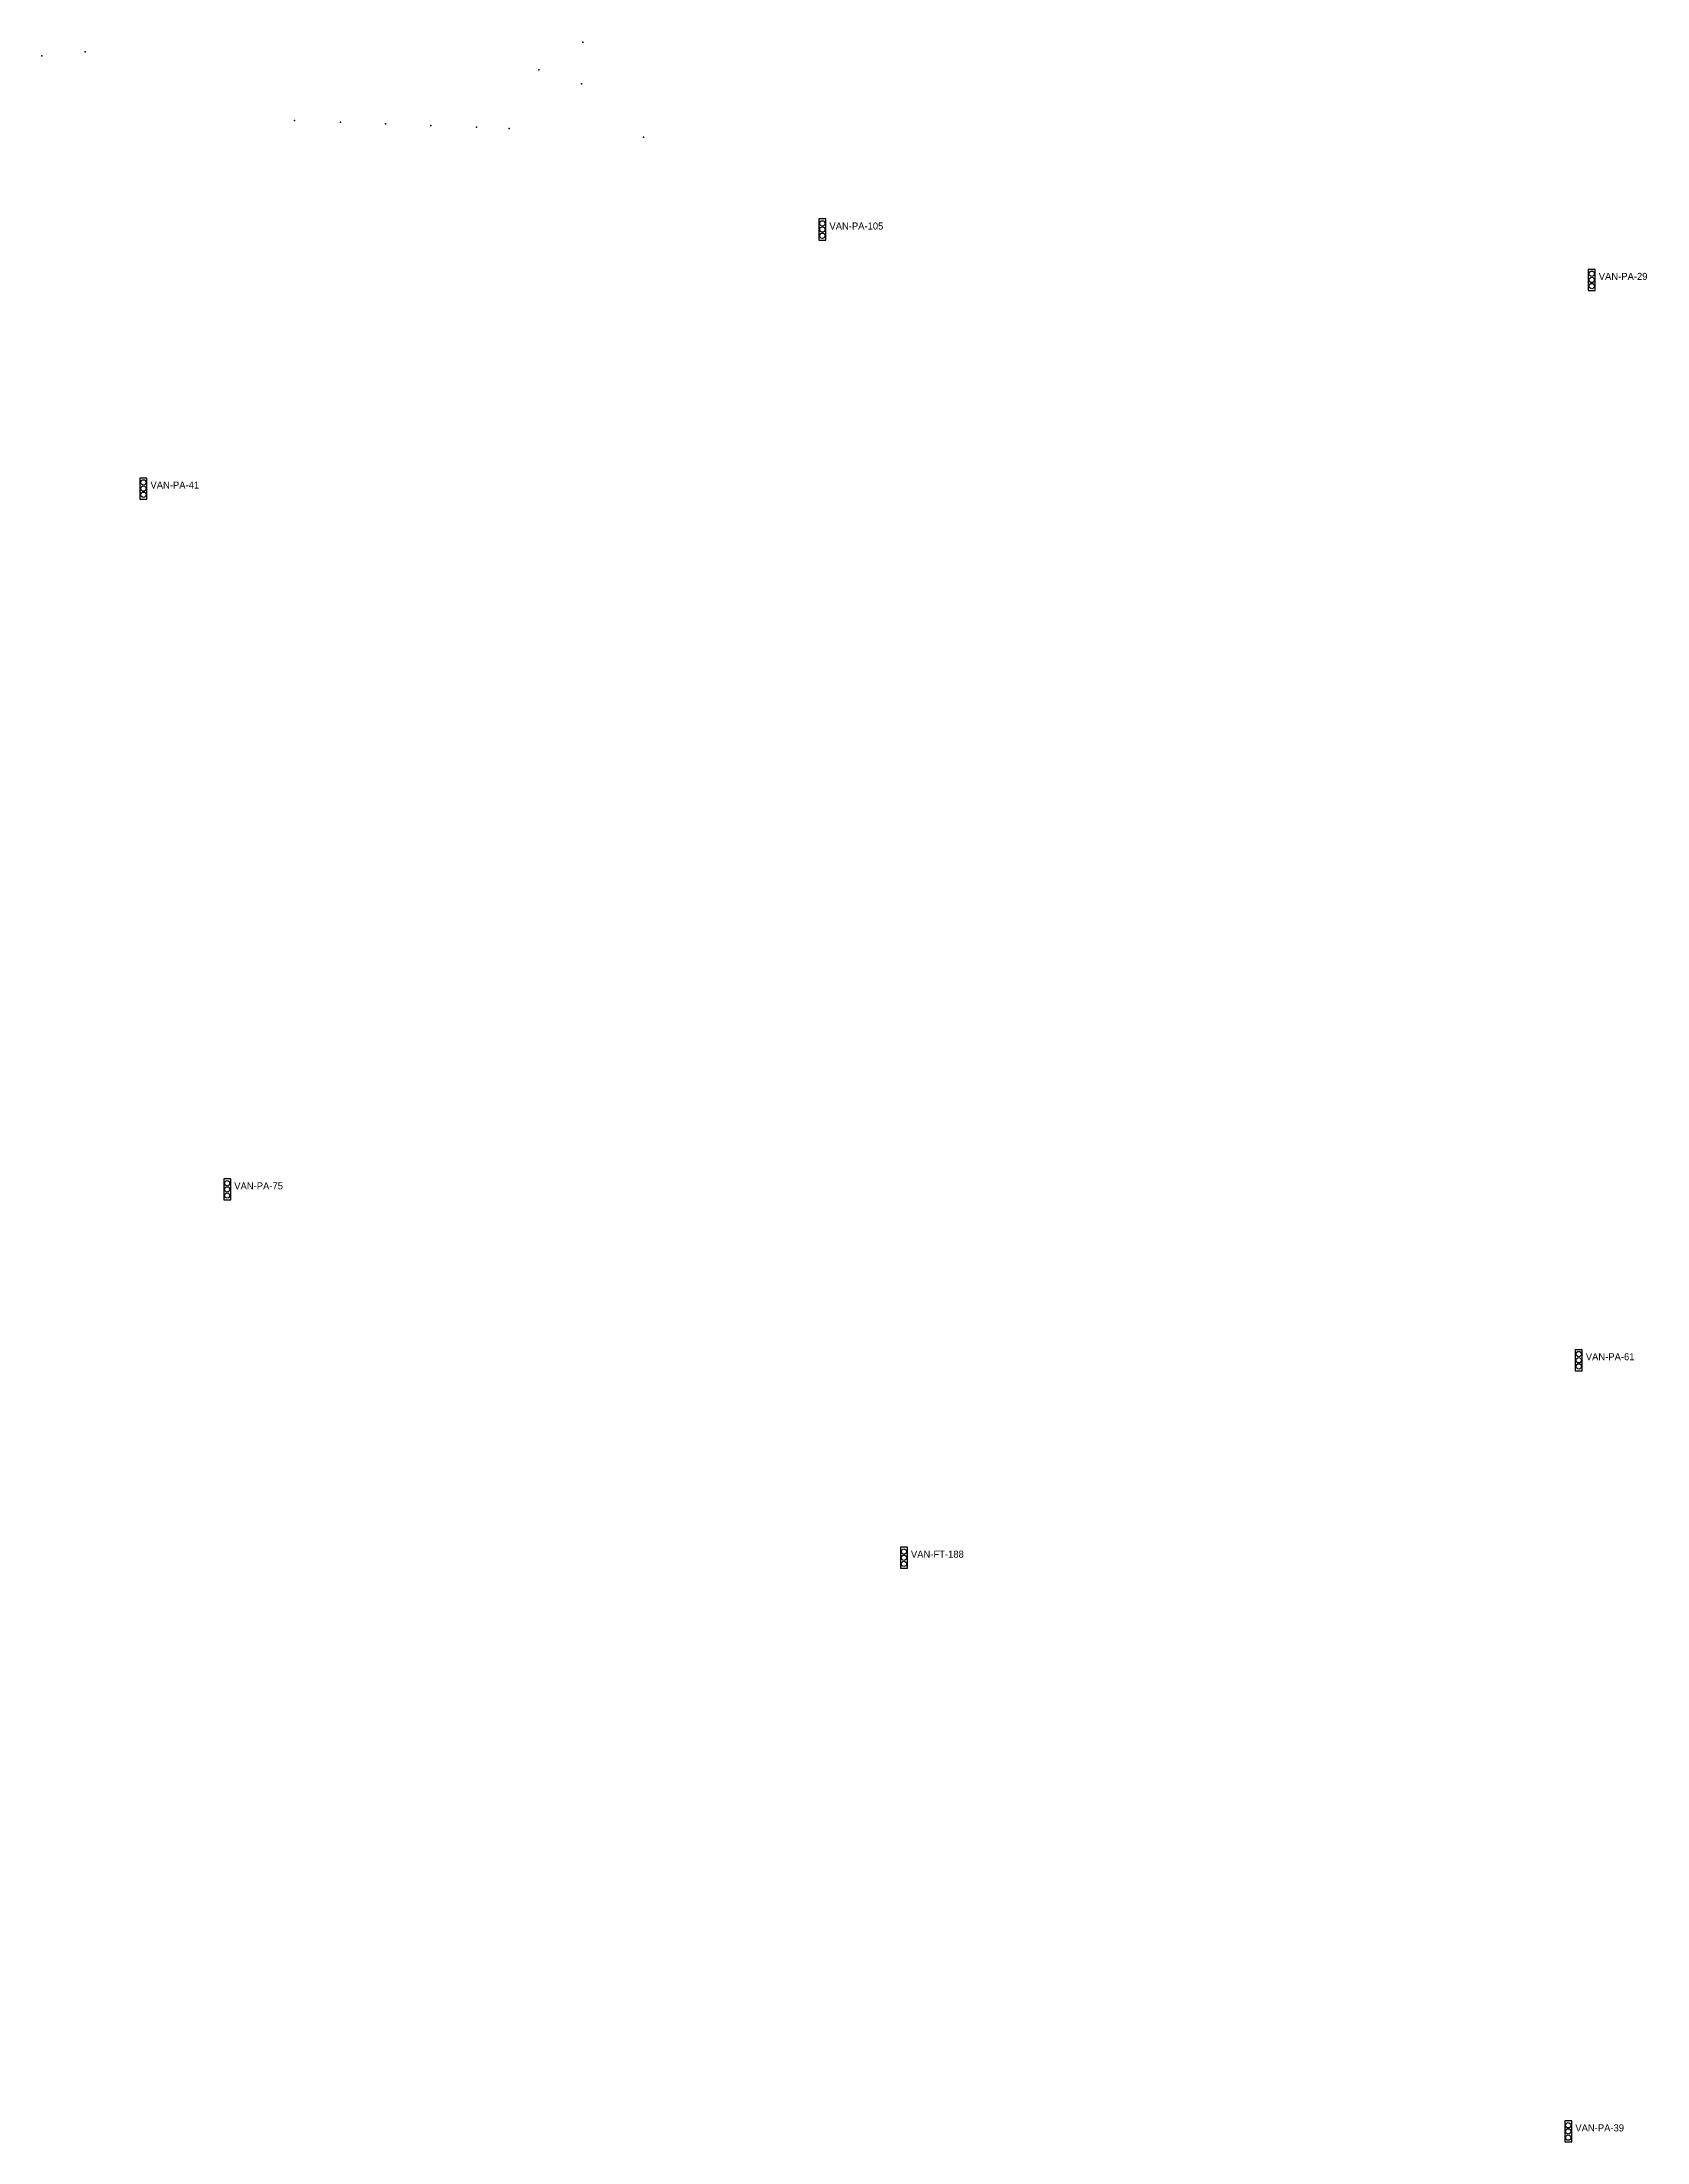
# Model space of a CAD drawing. Header units: inches. Extents: x 486474 to 494239, y 5455982 to 5460069.
# Drawn here: x 492794 to 493250, y 5456114 to 5456710 of the extents above; entities that cross this region are included whole.
import ezdxf

# ---------------------------------------------------------------- set-up
doc = ezdxf.new("R2010")
doc.units = ezdxf.units.IN
doc.header["$MEASUREMENT"] = 0
doc.layers.add('Parking Meters', color=10, linetype='Continuous')
doc.layers.add('Traffic Signals', color=10, linetype='Continuous')

msp = doc.modelspace()

# ---------------------------------------------------------------- linework, layer by layer
at = {"layer": 'Parking Meters', "color": 7}
for p in [(492806.66, 5456706.88), (492806.66, 5456706.88), (492947.92, 5456709.65), (492794.43, 5456705.73), (492794.43, 5456705.73), (492935.49, 5456701.77), (492935.49, 5456701.77), (492947.61, 5456697.79), (492947.61, 5456697.79), (492866.08, 5456687.41), (492866.08, 5456687.41), (492879.16, 5456686.93), (492879.16, 5456686.93), (492891.9, 5456686.43), (492891.9, 5456686.43), (492904.79, 5456685.91), (492904.79, 5456685.91), (492917.77, 5456685.44), (492917.77, 5456685.44), (492927.01, 5456685.06), (492965.15, 5456682.64), (492965.15, 5456682.64)]:
    msp.add_point(p, dxfattribs=at)
at = {"layer": 'Traffic Signals', "color": 1}
for points in [[(493014.96, 5456653.43), (493016.96, 5456653.43), (493016.96, 5456659.43), (493014.96, 5456659.43)], [(493233.37, 5456639.13), (493235.37, 5456639.13), (493235.37, 5456645.13), (493233.37, 5456645.13)], [(492822.22, 5456579.91), (492824.22, 5456579.91), (492824.22, 5456585.91), (492822.22, 5456585.91)], [(492846.01, 5456381.02), (492848.01, 5456381.02), (492848.01, 5456387.02), (492846.01, 5456387.02)], [(493229.69, 5456332.53), (493231.69, 5456332.53), (493231.69, 5456338.53), (493229.69, 5456338.53)], [(493038.11, 5456276.49), (493040.11, 5456276.49), (493040.11, 5456282.49), (493038.11, 5456282.49)], [(493226.72, 5456113.67), (493228.72, 5456113.67), (493228.72, 5456119.67), (493226.72, 5456119.67)]]:
    msp.add_lwpolyline(points, close=True, dxfattribs=at)
for centre in [(493015.96, 5456658.18), (493015.96, 5456656.43), (493015.96, 5456654.68), (493234.37, 5456643.88), (493234.37, 5456642.13), (493234.37, 5456640.38), (492823.22, 5456584.66), (492823.22, 5456582.91), (492823.22, 5456581.16), (492847.01, 5456385.77), (492847.01, 5456384.02), (492847.01, 5456382.27), (493230.69, 5456337.28), (493230.69, 5456335.53), (493230.69, 5456333.78), (493039.11, 5456281.24), (493039.11, 5456279.49), (493039.11, 5456277.74), (493227.72, 5456118.42), (493227.72, 5456116.67), (493227.72, 5456114.92)]:
    msp.add_circle(centre, 0.75, dxfattribs=at)

# ---------------------------------------------------------------- texts
for s, p in [('VAN-PA-105', (493017.96, 5456656.43)), ('VAN-PA-29', (493236.37, 5456642.13)), ('VAN-PA-41', (492825.22, 5456582.91)), ('VAN-PA-75', (492849.01, 5456384.02)), ('VAN-PA-61', (493232.69, 5456335.53)), ('VAN-FT-188', (493041.11, 5456279.49)), ('VAN-PA-39', (493229.72, 5456116.67))]:
    msp.add_text(s, height=2, dxfattribs=at).set_placement(p)

doc.saveas('drawing.dxf')
